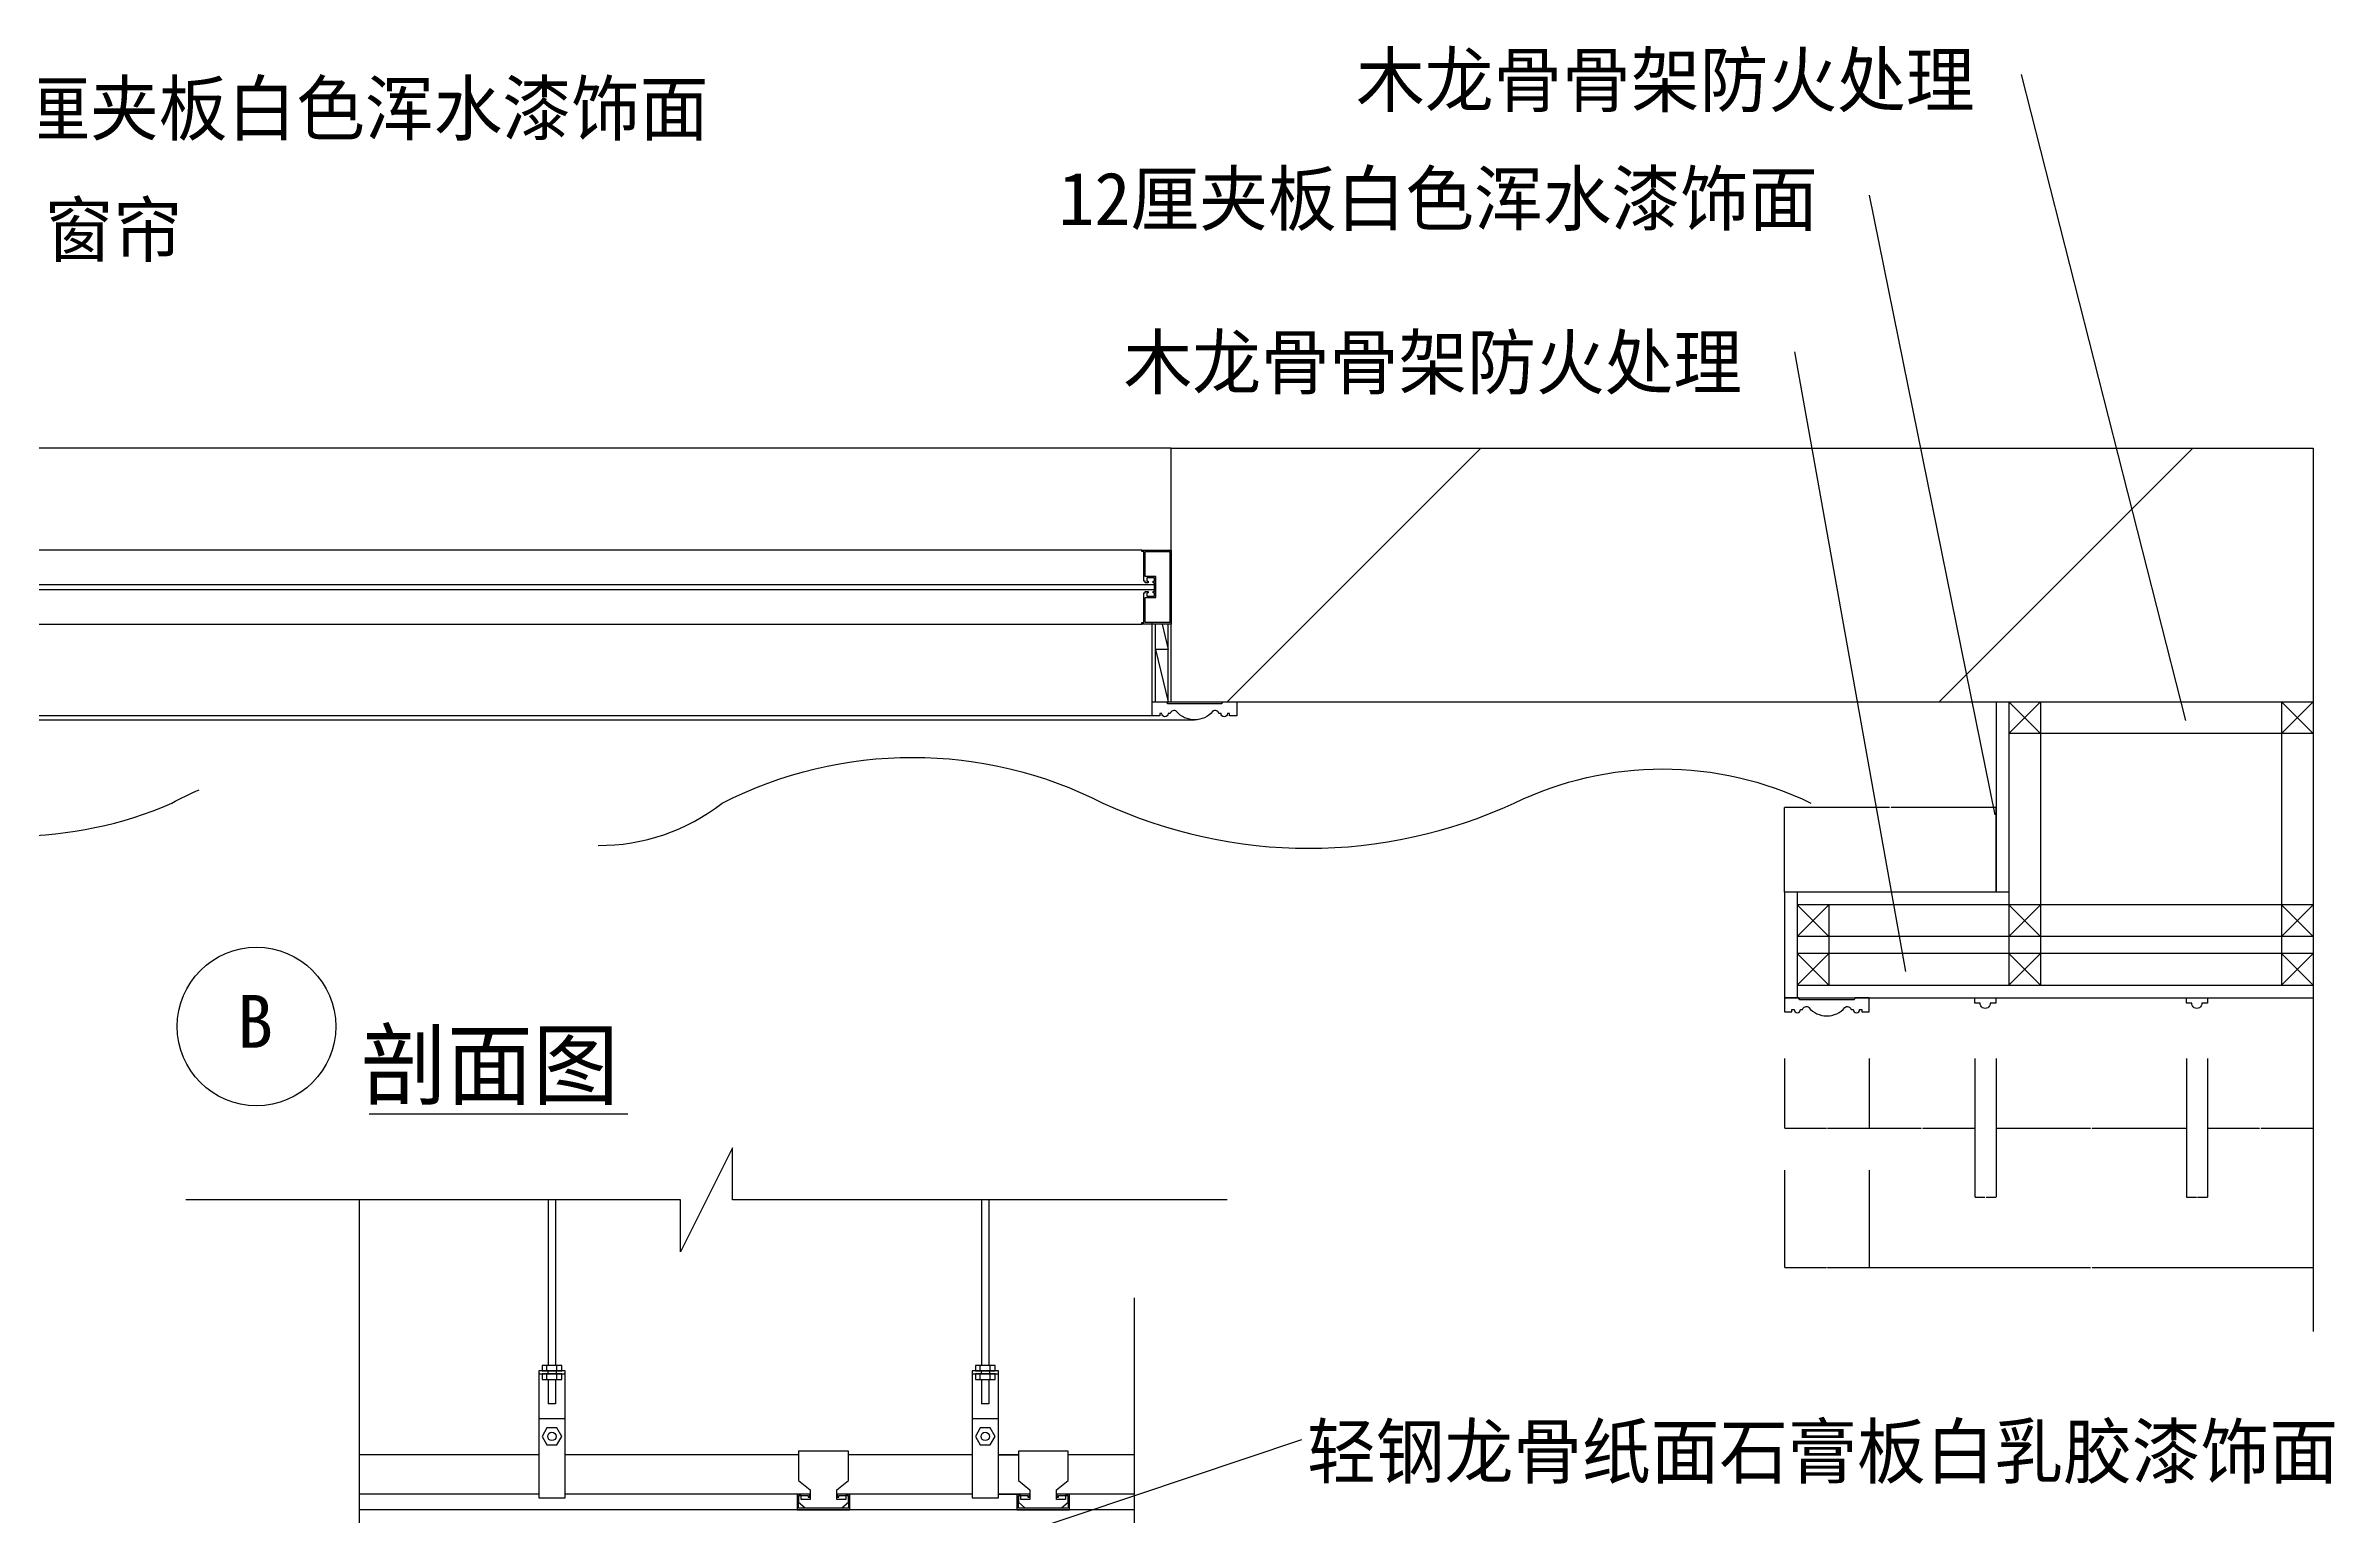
# Model space of a CAD drawing. Header units: metres. Extents: x 313 to 8800, y 220 to 11861.
# Drawn here: x 4471 to 8800, y 3818 to 6600 of the extents above; entities that cross this region are included whole.
import ezdxf

# ---------------------------------------------------------------- set-up
doc = ezdxf.new("R2010")
doc.units = ezdxf.units.M
for name, color, linetype in [('2', 2, 'Continuous'), ('3', 3, 'Continuous'), ('4', 4, 'Continuous'), ('7', 7, 'Continuous'), ('BH', 3, 'Continuous'), ('DIM', 3, 'Continuous'), ('TEXT', 3, 'Continuous')]:
    doc.layers.add(name, color=color, linetype=linetype)
doc.dimstyles.get("Standard").update_dxf_attribs({"dimtxt": 2.5, "dimasz": 2.5, "dimexe": 1.25, "dimexo": 0.625, "dimtad": 1, "dimcen": 2.5, "dimazin": 3, "dimtfac": 1, "dimtmove": 0, "dimatfit": 3})

# ---------------------------------------------------------------- blocks, each defined once
blk = doc.blocks.new('*D1')
for p, q in [((7920.04, 4683.61), (7920.04, 4551.88)), ((8120.04, 4683.61), (8120.04, 4551.88)), ((7920.29, 4551.88), (8018.54, 4551.88)), ((8021.54, 4551.88), (8119.79, 4551.88))]:
    blk.add_line(p, q)
at = {"layer": 'Defpoints'}
for p in [(7920.04, 4683.61), (8120.04, 4683.61), (7920.04, 4551.88)]:
    blk.add_point(p, dxfattribs=at)
at = {"layer": 'DIM', "insert": (8020.04, 4551.88), "char_height": 1, "attachment_point": 5}
blk.add_mtext('100', dxfattribs=at)
blk = doc.blocks.new('*D2')
for p, q in [((7958.54, 5158.7), (7759.79, 5158.7)), ((7760.04, 4998.45), (7760.04, 5158.7)), ((8160.29, 5158.7), (7961.54, 5158.7)), ((8160.04, 4998.45), (8160.04, 5158.7))]:
    blk.add_line(p, q)
at = {"layer": 'Defpoints'}
for p in [(8160.04, 5158.7), (7760.04, 4998.45), (8160.04, 4998.45)]:
    blk.add_point(p, dxfattribs=at)
at = {"layer": 'DIM', "insert": (7960.04, 5158.7), "char_height": 1, "attachment_point": 5}
blk.add_mtext('200', dxfattribs=at)
blk = doc.blocks.new('*D3')
for p, q in [((7920.04, 4472.5), (7920.04, 4288.23)), ((8760.04, 4472.5), (8760.04, 4288.23)), ((7920.29, 4288.23), (8338.54, 4288.23)), ((8341.54, 4288.23), (8759.79, 4288.23))]:
    blk.add_line(p, q)
at = {"layer": 'Defpoints'}
for p in [(7920.04, 4472.5), (8760.04, 4472.5), (7920.04, 4288.23)]:
    blk.add_point(p, dxfattribs=at)
at = {"layer": 'DIM', "insert": (8340.04, 4288.23), "char_height": 1, "attachment_point": 5}
blk.add_mtext('420', dxfattribs=at)
blk = doc.blocks.new('*D4')
for p, q in [((8120.04, 4683.61), (8120.04, 4421.62)), ((8160.04, 4683.61), (8160.04, 4421.62)), ((8120.29, 4421.62), (8139.04, 4421.62)), ((8141.04, 4421.62), (8159.79, 4421.62))]:
    blk.add_line(p, q)
at = {"layer": 'Defpoints'}
for p in [(8120.04, 4683.61), (8160.04, 4683.61), (8120.04, 4421.62)]:
    blk.add_point(p, dxfattribs=at)
at = {"layer": 'DIM', "insert": (8140.04, 4421.62), "char_height": 1, "attachment_point": 5}
blk.add_mtext('20', dxfattribs=at)
blk = doc.blocks.new('*D49')
for p, q in [((7760.04, 4472.5), (7760.04, 4288.23)), ((7920.04, 4472.5), (7920.04, 4288.23)), ((7760.29, 4288.23), (7839.04, 4288.23)), ((7841.04, 4288.23), (7919.79, 4288.23))]:
    blk.add_line(p, q)
at = {"layer": 'Defpoints'}
for p in [(7760.04, 4472.5), (7920.04, 4472.5), (7760.04, 4288.23)]:
    blk.add_point(p, dxfattribs=at)
at = {"layer": 'DIM', "insert": (7840.04, 4288.23), "char_height": 1, "attachment_point": 5}
blk.add_mtext('80', dxfattribs=at)
blk = doc.blocks.new('*D50')
for p, q in [((7760.04, 4683.61), (7760.04, 4551.88)), ((7920.04, 4683.61), (7920.04, 4551.88)), ((7760.29, 4551.88), (7839.04, 4551.88)), ((7841.04, 4551.88), (7919.79, 4551.88))]:
    blk.add_line(p, q)
at = {"layer": 'Defpoints'}
for p in [(7760.04, 4683.61), (7920.04, 4683.61), (7760.04, 4551.88)]:
    blk.add_point(p, dxfattribs=at)
at = {"layer": 'DIM', "insert": (7840.04, 4551.88), "char_height": 1, "attachment_point": 5}
blk.add_mtext('80', dxfattribs=at)
blk = doc.blocks.new('*D51')
for p, q in [((8520.31, 4683.61), (8520.31, 4421.62)), ((8560.04, 4683.61), (8560.04, 4421.62)), ((8520.56, 4421.62), (8539.175, 4421.62)), ((8541.175, 4421.62), (8559.79, 4421.62))]:
    blk.add_line(p, q)
at = {"layer": 'Defpoints'}
for p in [(8520.31, 4683.61), (8560.04, 4683.61), (8520.31, 4421.62)]:
    blk.add_point(p, dxfattribs=at)
at = {"layer": 'DIM', "insert": (8540.175, 4421.62), "char_height": 1, "attachment_point": 5}
blk.add_mtext('20', dxfattribs=at)
blk = doc.blocks.new('*D52')
for p, q in [((8560.04, 4683.61), (8560.04, 4551.88)), ((8760.04, 4683.61), (8760.04, 4551.88)), ((8560.29, 4551.88), (8658.54, 4551.88)), ((8661.54, 4551.88), (8759.79, 4551.88))]:
    blk.add_line(p, q)
at = {"layer": 'Defpoints'}
for p in [(8560.04, 4683.61), (8760.04, 4683.61), (8560.04, 4551.88)]:
    blk.add_point(p, dxfattribs=at)
at = {"layer": 'DIM', "insert": (8660.04, 4551.88), "char_height": 1, "attachment_point": 5}
blk.add_mtext('100', dxfattribs=at)
blk = doc.blocks.new('*D53')
for p, q in [((8160.04, 4683.61), (8160.04, 4551.88)), ((8520.31, 4683.61), (8520.31, 4551.88)), ((8160.29, 4551.88), (8338.675, 4551.88)), ((8341.675, 4551.88), (8520.06, 4551.88))]:
    blk.add_line(p, q)
at = {"layer": 'Defpoints'}
for p in [(8160.04, 4683.61), (8520.31, 4683.61), (8160.04, 4551.88)]:
    blk.add_point(p, dxfattribs=at)
at = {"layer": 'DIM', "insert": (8340.175, 4551.88), "char_height": 1, "attachment_point": 5}
blk.add_mtext('180', dxfattribs=at)

msp = doc.modelspace()

# ---------------------------------------------------------------- hatches: boundary and pattern name
at = {"layer": 'BH'}
h = msp.add_hatch(dxfattribs=at)
h.set_pattern_fill('AR-CONC', scale=30)
h.paths.add_polyline_path([(8760.04, 5358.45), (8760.04, 5838.45), (6600.04, 5838.45), (6600.04, 5358.45), (6617.01, 5358.45)])
h = msp.add_hatch(dxfattribs=at)
h.set_pattern_fill('ANSI31', scale=300)
h.paths.add_polyline_path([(8760.04, 5838.45), (6600.04, 5838.45), (6600.04, 5358.45), (6617.01, 5358.45), (8760.04, 5358.45)])

# ---------------------------------------------------------------- linework, layer by layer
at = {"layer": '2'}
for p, q in [((6600.04, 5838.45), (8760.04, 5838.45)), ((6600.04, 5358.45), (6600.04, 5838.45)), ((8760.04, 5838.45), (8760.04, 4167.4)), ((6600.04, 5358.45), (8760.04, 5358.45)), ((5064.56, 1926.34), (5064.56, 4416.46))]:
    msp.add_line(p, q, dxfattribs=at)
at = {"layer": '3'}
for p, q in [((8184.04, 5298.45), (8244.04, 5358.45)), ((8184.04, 5358.45), (8244.04, 5298.45)), ((8760.04, 5358.45), (8700.04, 5298.45)), ((8760.04, 5298.45), (8700.04, 5358.45)), ((7784.04, 4914.45), (7844.04, 4974.45)), ((7784.04, 4974.45), (7844.04, 4914.45)), ((8184.04, 4974.45), (8244.04, 4914.45)), ((8184.04, 4914.45), (8244.04, 4974.45)), ((8760.04, 4914.45), (8700.04, 4974.45)), ((8760.04, 4974.45), (8700.04, 4914.45)), ((7784.04, 4882.45), (7844.04, 4822.45)), ((7784.04, 4822.45), (7844.04, 4882.45)), ((8184.04, 4822.45), (8244.04, 4882.45)), ((8184.04, 4882.45), (8244.04, 4822.45)), ((8760.04, 4882.45), (8700.04, 4822.45)), ((8760.04, 4822.45), (8700.04, 4882.45)), ((5421.39, 4416.46), (5421.39, 4102.79)), ((5435.39, 4416.46), (5435.39, 4102.79)), ((6241.1, 4416.46), (6241.1, 4102.79)), ((6255.1, 4416.46), (6255.1, 4102.79)), ((5403.39, 4087.02), (5453.39, 4087.02)), ((5419.05, 4093.02), (5419.05, 4102.79)), ((5419.05, 4076.81), (5419.05, 4087.02)), ((5420.39, 4093.02), (5420.39, 4087.02)), ((5421.39, 4076.81), (5421.39, 4030.75)), ((5435.39, 4076.81), (5435.39, 4030.75)), ((5436.39, 4093.02), (5436.39, 4087.02)), ((5437.73, 4093.02), (5437.73, 4102.79)), ((5437.73, 4076.81), (5437.73, 4087.02)), ((6223.1, 4087.02), (6273.1, 4087.02)), ((6238.76, 4093.02), (6238.76, 4102.79)), ((6238.76, 4076.81), (6238.76, 4087.02)), ((6240.1, 4093.02), (6240.1, 4087.02)), ((6241.1, 4076.81), (6241.1, 4030.75)), ((6255.1, 4076.81), (6255.1, 4030.75)), ((6256.1, 4093.02), (6256.1, 4087.02)), ((6257.44, 4093.02), (6257.44, 4102.79)), ((6257.44, 4076.81), (6257.44, 4087.02)), ((5435.39, 4030.75), (5421.39, 4030.75)), ((6255.1, 4030.75), (6241.1, 4030.75)), ((5403.39, 4003.02), (5453.39, 4003.02)), ((6223.1, 4003.02), (6273.1, 4003.02))]:
    msp.add_line(p, q, dxfattribs=at)
for points in [[(6550.84, 5595.74), (6550.84, 5642.94), (6597.24, 5642.94), (6597.24, 5508.54), (6550.84, 5508.54), (6550.84, 5555.74), (6570.84, 5555.74), (6570.84, 5595.74)], [(6568.04, 5580.74), (6568.04, 5570.74), (2632.04, 5570.74), (2632.04, 5580.74)], [(5403.39, 3853.02), (5453.39, 3853.02), (5453.39, 4093.02), (5403.39, 4093.02)], [(5409.71, 4093.02), (5447.07, 4093.02), (5447.07, 4102.79), (5409.71, 4102.79)], [(5409.71, 4076.81), (5447.07, 4076.81), (5447.07, 4087.02), (5409.71, 4087.02)], [(6223.1, 3853.02), (6273.1, 3853.02), (6273.1, 4093.02), (6223.1, 4093.02)], [(6229.42, 4093.02), (6266.78, 4093.02), (6266.78, 4102.79), (6229.42, 4102.79)], [(6229.42, 4076.81), (6266.78, 4076.81), (6266.78, 4087.02), (6229.42, 4087.02)], [(5437.73, 3952.84), (5447.07, 3969.02), (5437.73, 3985.19), (5419.05, 3985.19), (5409.71, 3969.02), (5419.05, 3952.84)], [(6257.44, 3952.84), (6266.78, 3969.02), (6257.44, 3985.19), (6238.76, 3985.19), (6229.42, 3969.02), (6238.76, 3952.84)], [(5989.12, 3844.39), (5989.12, 3856.91), (5984.2, 3856.91), (5984.2, 3849.31), (5967.52, 3849.31), (5967.52, 3868.09), (5989.12, 3885.83), (5989.12, 3940.8), (5895.12, 3940.8), (5895.12, 3885.83), (5916.73, 3868.09), (5916.73, 3849.31), (5900.05, 3849.31), (5900.05, 3856.91), (5895.12, 3856.91), (5895.12, 3844.39), (5907.66, 3834.1), (5976.59, 3834.1)], [(6404.68, 3844.39), (6404.68, 3856.91), (6399.76, 3856.91), (6399.76, 3849.31), (6383.07, 3849.31), (6383.07, 3868.09), (6404.68, 3885.83), (6404.68, 3940.8), (6310.68, 3940.8), (6310.68, 3885.83), (6332.29, 3868.09), (6332.29, 3849.31), (6315.6, 3849.31), (6315.6, 3856.91), (6310.68, 3856.91), (6310.68, 3844.39), (6323.21, 3834.1), (6392.15, 3834.1)], [(5971.12, 3853.91), (5971.12, 3856.91), (5989.12, 3856.91), (5989.12, 3832.91), (5895.12, 3832.91), (5895.12, 3856.91), (5913.12, 3856.91), (5913.12, 3853.91), (5916.12, 3853.91), (5916.12, 3859.91), (5892.12, 3859.91), (5892.12, 3829.91), (5992.12, 3829.91), (5992.12, 3859.91), (5968.12, 3859.91), (5968.12, 3853.91)], [(6386.68, 3853.91), (6386.68, 3856.91), (6404.68, 3856.91), (6404.68, 3832.91), (6310.68, 3832.91), (6310.68, 3856.91), (6328.68, 3856.91), (6328.68, 3853.91), (6331.68, 3853.91), (6331.68, 3859.91), (6307.68, 3859.91), (6307.68, 3829.91), (6407.68, 3829.91), (6407.68, 3859.91), (6383.68, 3859.91), (6383.68, 3853.91)]]:
    msp.add_lwpolyline(points, close=True, dxfattribs=at)
for centre in [(5428.39, 3969.02), (6248.1, 3969.02)]:
    msp.add_circle(centre, 8, dxfattribs=at)
at = {"layer": '4'}
for p, q in [((6564.04, 5358.45), (6564.04, 5508.65)), ((6564.04, 5332.11), (2636.04, 5332.11)), ((6590.53, 5358.45), (6600.04, 5358.45)), ((8160.04, 5358.45), (8160.04, 4998.45)), ((8184.04, 4998.45), (7760.04, 4998.45)), ((7760.04, 4998.45), (7760.04, 4798.45)), ((7760.04, 4798.45), (8760.04, 4798.45)), ((6529.98, 3829.91), (5064.56, 3829.91))]:
    msp.add_line(p, q, dxfattribs=at)
for points in [[(6578.04, 5332.11), (6564.04, 5332.11), (6564.04, 5358.45), (6590.53, 5358.45), (6592.7, 5355.15), (6695.39, 5355.15), (6697.56, 5358.45), (6724.04, 5358.45), (6724.04, 5332.11), (6710.04, 5332.11), (6710.04, 5336.32), (6706.04, 5336.32, -0.98), (6694.05, 5336.32), (6690.04, 5336.32, 0.58), (6678.04, 5340.42, -0.47), (6610.04, 5340.42, 0.58), (6598.04, 5336.32), (6594.04, 5336.32, -0.98), (6582.04, 5336.32), (6578.04, 5336.32)], [(7906.04, 4772.11), (7920.04, 4772.11), (7920.04, 4798.45), (7893.56, 4798.45), (7891.39, 4795.15), (7788.7, 4795.15), (7786.53, 4798.45), (7760.04, 4798.45), (7760.04, 4772.11), (7774.04, 4772.11), (7774.04, 4776.32), (7778.04, 4776.32, 0.98), (7790.04, 4776.32), (7794.04, 4776.32, -0.58), (7806.04, 4780.42, 0.47), (7874.04, 4780.42, -0.58), (7886.04, 4776.32), (7890.05, 4776.32, 0.98), (7902.04, 4776.32), (7906.04, 4776.32)]]:
    msp.add_lwpolyline(points, format="xyb", close=True, dxfattribs=at)
for points in [[(8159.77, 4798.45), (8159.77, 4788.45), (8149.04, 4788.45, -1.05), (8130.04, 4788.45), (8120.04, 4788.45), (8120.04, 4798.45)], [(8560.04, 4798.45), (8560.04, 4788.45), (8549.31, 4788.45, -1.05), (8530.31, 4788.45), (8520.31, 4788.45), (8520.31, 4798.45)]]:
    msp.add_lwpolyline(points, format="xyb", dxfattribs=at)
at = {"layer": '7'}
for p, q in [((6600.04, 5838.45), (2600.04, 5838.45)), ((6544.04, 5645.74), (2656.04, 5645.74)), ((2656.04, 5505.74), (6544.04, 5505.74)), ((8184.04, 5358.45), (8184.04, 4974.45)), ((8244.04, 5358.45), (8244.04, 4822.45)), ((8700.04, 5358.45), (8700.04, 4822.45)), ((2556.04, 5324.29), (6644.04, 5324.29)), ((8760.04, 5298.45), (8184.04, 5298.45)), ((7784.04, 4998.45), (7784.04, 4798.45)), ((8760.04, 4974.45), (7784.04, 4974.45)), ((7844.04, 4974.45), (7844.04, 4822.45)), ((8184.04, 4974.45), (8184.04, 4822.45)), ((8760.04, 4914.45), (7784.04, 4914.45)), ((8760.04, 4882.45), (7784.04, 4882.45)), ((7784.04, 4822.45), (8760.04, 4822.45)), ((5403.39, 3934.16), (5064.56, 3934.16)), ((5895.12, 3934.16), (5453.39, 3934.16)), ((6223.1, 3934.16), (5989.12, 3934.16)), ((6310.68, 3934.16), (6273.1, 3934.16)), ((6273.1, 3934.16), (6310.68, 3934.16)), ((6529.98, 3934.16), (6404.68, 3934.16)), ((6529.98, 3934), (6404.68, 3934)), ((5403.39, 3859.91), (5064.56, 3859.91)), ((5895.12, 3859.91), (5453.39, 3859.91)), ((6223.1, 3859.91), (5989.12, 3859.91)), ((6273.1, 3859.91), (6310.68, 3859.91)), ((6332.29, 3859.91), (6273.1, 3859.91)), ((6529.98, 3859.91), (6383.07, 3859.91)), ((6529.98, 3859.75), (6404.37, 3859.75))]:
    msp.add_line(p, q, dxfattribs=at)
msp.add_lwpolyline([(6568.04, 5592.94), (6553.64, 5592.94), (6553.64, 5586.74), (6556.24, 5586.74), (6556.24, 5583.94), (6550.84, 5583.94), (6550.84, 5586.74), (6548.04, 5586.74), (6548.04, 5642.94), (6544.04, 5642.94), (6544.04, 5645.74), (6600.04, 5645.74), (6600.04, 5505.74), (6544.04, 5505.74), (6544.04, 5508.54), (6548.04, 5508.54), (6548.04, 5564.74), (6550.84, 5564.74), (6550.84, 5567.54), (6556.24, 5567.54), (6556.24, 5564.74), (6553.64, 5564.74), (6553.64, 5558.54), (6568.04, 5558.54), (6568.04, 5564.74), (6565.44, 5564.74), (6565.44, 5567.54), (6568.04, 5567.54), (6568.04, 5583.94), (6565.44, 5583.94), (6565.44, 5586.74), (6568.04, 5586.74)], close=True, dxfattribs=at)
at = {"layer": 'BH'}
for p, q in [((6570.04, 5358.45), (6570.04, 5505.74)), ((6594.04, 5358.45), (6594.04, 5505.74))]:
    msp.add_line(p, q, dxfattribs=at)
msp.add_lwpolyline([(6582.43, 5505.74), (6594.04, 5457.36), (6570.04, 5457.36), (6593.78, 5358.45)], dxfattribs=at)
at = {"layer": 'DIM'}
for points in [[(5515.82, 5087, 0.17), (5750.45, 5167.12, -0.24), (6470.61, 5167.12, 0.22), (7248.82, 5167.12, -0.23), (7809.74, 5167.12)], [(2405.17, 5167.12, -0.22), (2966.09, 5167.12, 0.25), (3567.43, 5167.12, -0.22), (4118.24, 5167.12, 0.21), (4709.47, 5167.12, -0.02), (4761.27, 5192.43, -0.02)]]:
    msp.add_lwpolyline(points, format="xyb", dxfattribs=at)
for points in [[(6705.77, 4416.46), (5769.99, 4416.46), (5769.99, 4515.07), (5671.49, 4317.85), (5671.49, 4416.46), (4735.71, 4416.46)], [(6529.98, 4230.91), (6529.98, 3763.02), (6480.68, 3763.02), (6579.29, 3713.77), (6529.98, 3713.77), (6529.98, 3245.88)]]:
    msp.add_lwpolyline(points, dxfattribs=at)
at = {"layer": 'TEXT'}
msp.add_line((5082.49, 4579.39), (5572.28, 4579.39), dxfattribs=at)
msp.add_circle((4869.53, 4744.39), 150, dxfattribs=at)

# ---------------------------------------------------------------- texts
for s, height, p in [('木龙骨骨架防火处理', 100, (6949.38, 6485.18)), ('18厘夹板白色浑水漆饰面', 100, (4288.62, 6431.28)), ('12厘夹板白色浑水漆饰面', 100, (6386.56, 6260.52)), ('窗帘', 100, (4468.8, 6201.73)), ('木龙骨骨架防火处理', 100, (6509.66, 5951.01)), ('B', 100, (4832.95, 4704.17)), ('剖面图', 125, (5067.16, 4609.28)), ('轻钢龙骨纸面石膏板白乳胶漆饰面', 100, (6856.87, 3890.41))]:
    msp.add_text(s, height=height, dxfattribs=at).set_placement(p)

# ---------------------------------------------------------------- dimensions: what is measured, and where the dimension line sits
at = {"layer": 'DIM'}
for base, p1, p2, text, picture, middle in [((8160.04, 5158.7), (8160.04, 4998.45), (7760.04, 4998.45), '200', '*D2', (7960.04, 5158.7)), ((7760.04, 4551.88), (7760.04, 4683.61), (7920.04, 4683.61), '80', '*D50', (7840.04, 4551.88)), ((7920.04, 4551.88), (7920.04, 4683.61), (8120.04, 4683.61), '100', '*D1', (8020.04, 4551.88)), ((8120.04, 4421.62), (8120.04, 4683.61), (8160.04, 4683.61), '20', '*D4', (8140.04, 4421.62)), ((8160.04, 4551.88), (8160.04, 4683.61), (8520.31, 4683.61), '180', '*D53', (8340.175, 4551.88)), ((8520.31, 4421.62), (8520.31, 4683.61), (8560.04, 4683.61), '20', '*D51', (8540.175, 4421.62)), ((8560.04, 4551.88), (8560.04, 4683.61), (8760.04, 4683.61), '100', '*D52', (8660.04, 4551.88)), ((7760.04, 4288.23), (7760.04, 4472.5), (7920.04, 4472.5), '80', '*D49', (7840.04, 4288.23)), ((7920.04, 4288.23), (7920.04, 4472.5), (8760.04, 4472.5), '420', '*D3', (8340.04, 4288.23))]:
    dim = msp.add_linear_dim(base=base, p1=p1, p2=p2, text=text, dimstyle='Standard', dxfattribs=at)
    dim.commit()
    dim.dimension.update_dxf_attribs({"geometry": picture, "text_midpoint": middle})

# ---------------------------------------------------------------- leaders
for points in [[(8518.82, 5323.02), (8208.47, 6545.41)], [(8158.27, 5145.14), (7920.94, 6317.35)], [(7989.4, 4848.66), (7779.46, 6020.88)], [(6318.71, 3786.12), (6846.67, 3963.22)]]:
    msp.add_leader(points, dimstyle='Standard', dxfattribs=at)

doc.saveas('drawing.dxf')
